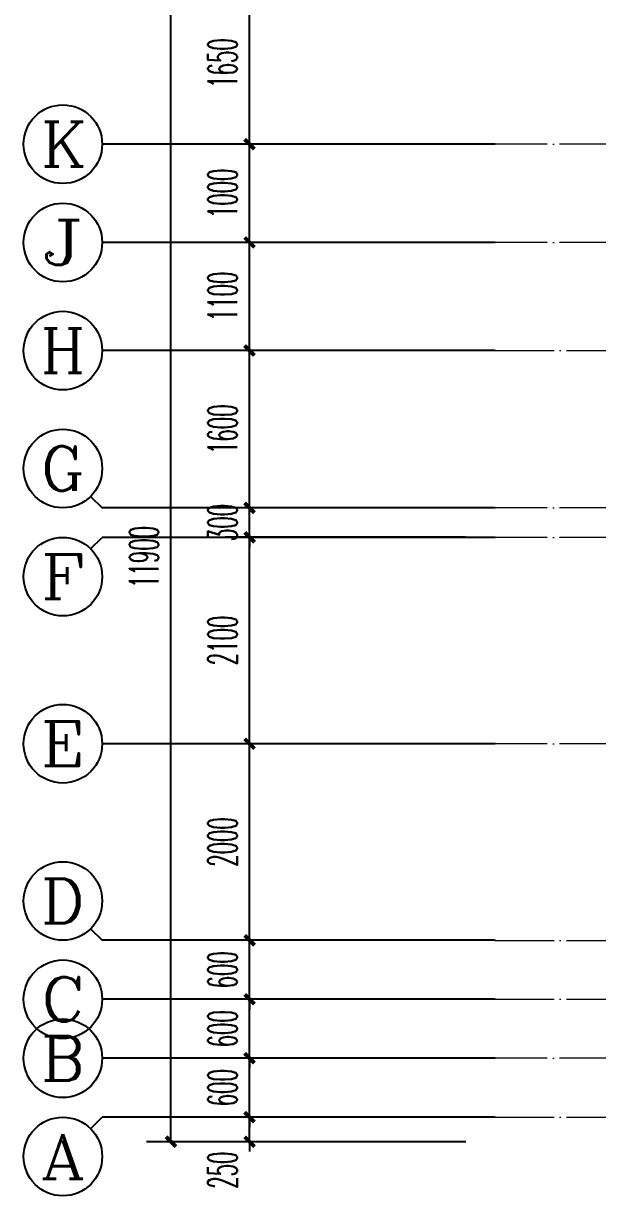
# Model space of a CAD drawing. Extents: x 27938 to 1042331, y -235042 to 1535213.
# Drawn here: x 675617 to 681458, y 363947 to 375951 of the extents above; entities that cross this region are included whole.
import ezdxf
from ezdxf.enums import TextEntityAlignment as Align

# ---------------------------------------------------------------- set-up
doc = ezdxf.new("R2010")
doc.units = 0
doc.header["$LTSCALE"] = 1000
doc.header["$MEASUREMENT"] = 0
doc.linetypes.add('DOTE', pattern=[2.42, 2, -0.2, 0.02, -0.2])
for name, color, linetype in [('3.5方案汇报，与郭总、侯月琴确定户型_t8$0$2020.03.04 -1安徽标准化洋房户型(UA）_t8_t8$0$看线', 154, 'Continuous'), ('AXIS', 3, 'Continuous'), ('AXIS_TEXT', 4, 'Continuous')]:
    doc.layers.add(name, color=color, linetype=linetype)
doc.layers.add('DOTE', color=19, linetype='DOTE', lineweight=9)
doc.styles.add('_TCH_AXIS', font='COMPLEX', dxfattribs={"bigfont": 'GBCBIG'})
doc.styles.add('_TCH_DIM_T3', font='SIMPLEX.shx', dxfattribs={"width": 0.494118, "bigfont": 'GBCBIG.shx'})
doc.styles.add('COMPLEX', font='COMPLEX')
doc.dimstyles.new('_TCH_ARCH&&100', dxfattribs={"dimtxt": 297.5, "dimasz": 100, "dimexe": 250, "dimexo": 300, "dimgap": 126.25, "dimtad": 1, "dimdec": 0, "dimzin": 0, "dimdsep": 46, "dimtxsty": '_TCH_DIM_T3', "dimblk": 'ARCHTICK', "dimcen": 0.09, "dimclrt": 4, "dimazin": 2, "dimtfac": 1, "dimtdec": 0, "dimtix": 1, "dimtmove": 2, "dimatfit": 3, "dimfxl": 1, "dimtolj": 1, "dimtzin": 0, "dimarcsym": 0})

# ---------------------------------------------------------------- blocks, each defined once
blk = doc.blocks.new('GFDGDGRDGRDG')
at = {"layer": 'DOTE', "linetype": 'DOTE', "ltscale": 0.3}
for p, q in [((626394, 372458), (573594, 372458)), ((626394, 371458), (573594, 371458)), ((573594, 370358), (626394, 370358)), ((626394, 368758), (573594, 368758)), ((626394, 368458), (573594, 368458)), ((626394, 366358), (573594, 366358)), ((573594, 364358), (626394, 364358)), ((573594, 363758), (626394, 363758)), ((626394, 363158), (573594, 363158)), ((573594, 362558), (626394, 362558))]:
    blk.add_line(p, q, dxfattribs=at)
blk = doc.blocks.new('_ArchTick')
at = {"color": 0, "linetype": 'ByBlock', "const_width": 0.4}
blk.add_lwpolyline([(-0.5, -0.5), (0.5, 0.5)], dxfattribs=at)
blk = doc.blocks.new('*D941')
at = {"layer": 'AXIS', "color": 0, "lineweight": -2}
for p, q in [((677917, 364824), (677917, 364924)), ((680117, 364824), (677667, 364824)), ((677917, 364574), (677917, 364824)), ((680117, 364574), (677667, 364574)), ((677917, 364574), (677917, 364474))]:
    blk.add_line(p, q, dxfattribs=at)
at = {"layer": 'Defpoints', "color": 0}
for p in [(677917, 364824), (680417, 364824), (680417, 364574)]:
    blk.add_point(p, dxfattribs=at)
at = {"layer": 'AXIS', "color": 0, "lineweight": -2, "xscale": 100, "yscale": 100, "zscale": 100}
for p, rotation in [((677917, 364824), 270), ((677917, 364574), 90)]:
    blk.add_blockref('_ArchTick', p, dxfattribs=dict(at, rotation=rotation))
at = {"layer": 'AXIS', "color": 4, "insert": (677642, 364285), "char_height": 297.5, "attachment_point": 5, "rotation": 90, "style": '_TCH_DIM_T3'}
blk.add_mtext('\\A1;250', dxfattribs=at)
blk = doc.blocks.new('*D942')
at = {"layer": 'AXIS', "color": 0, "lineweight": -2}
for p, q in [((677917, 365424), (677917, 365524)), ((680117, 365424), (677667, 365424)), ((677917, 364824), (677917, 365424)), ((680117, 364824), (677667, 364824)), ((677917, 364824), (677917, 364724))]:
    blk.add_line(p, q, dxfattribs=at)
at = {"layer": 'Defpoints', "color": 0}
for p in [(677917, 365424), (680417, 365424), (680417, 364824)]:
    blk.add_point(p, dxfattribs=at)
at = {"layer": 'AXIS', "color": 0, "lineweight": -2, "xscale": 100, "yscale": 100, "zscale": 100}
for p, rotation in [((677917, 365424), 270), ((677917, 364824), 90)]:
    blk.add_blockref('_ArchTick', p, dxfattribs=dict(at, rotation=rotation))
at = {"layer": 'AXIS', "color": 4, "insert": (677642, 365124), "char_height": 297.5, "attachment_point": 5, "rotation": 90, "style": '_TCH_DIM_T3'}
blk.add_mtext('\\A1;600', dxfattribs=at)
blk = doc.blocks.new('*D943')
at = {"layer": 'AXIS', "color": 0, "lineweight": -2}
for p, q in [((677917, 366024), (677917, 366124)), ((680117, 366024), (677667, 366024)), ((677917, 365424), (677917, 366024)), ((680117, 365424), (677667, 365424)), ((677917, 365424), (677917, 365324))]:
    blk.add_line(p, q, dxfattribs=at)
at = {"layer": 'Defpoints', "color": 0}
for p in [(677917, 366024), (680417, 366024), (680417, 365424)]:
    blk.add_point(p, dxfattribs=at)
at = {"layer": 'AXIS', "color": 0, "lineweight": -2, "xscale": 100, "yscale": 100, "zscale": 100}
for p, rotation in [((677917, 366024), 270), ((677917, 365424), 90)]:
    blk.add_blockref('_ArchTick', p, dxfattribs=dict(at, rotation=rotation))
at = {"layer": 'AXIS', "color": 4, "insert": (677642, 365724), "char_height": 297.5, "attachment_point": 5, "rotation": 90, "style": '_TCH_DIM_T3'}
blk.add_mtext('\\A1;600', dxfattribs=at)
blk = doc.blocks.new('*D944')
at = {"layer": 'AXIS', "color": 0, "lineweight": -2}
for p, q in [((677917, 366624), (677917, 366724)), ((680117, 366624), (677667, 366624)), ((677917, 366024), (677917, 366624)), ((680117, 366024), (677667, 366024)), ((677917, 366024), (677917, 365924))]:
    blk.add_line(p, q, dxfattribs=at)
at = {"layer": 'Defpoints', "color": 0}
for p in [(677917, 366624), (680417, 366624), (680417, 366024)]:
    blk.add_point(p, dxfattribs=at)
at = {"layer": 'AXIS', "color": 0, "lineweight": -2, "xscale": 100, "yscale": 100, "zscale": 100}
for p, rotation in [((677917, 366624), 270), ((677917, 366024), 90)]:
    blk.add_blockref('_ArchTick', p, dxfattribs=dict(at, rotation=rotation))
at = {"layer": 'AXIS', "color": 4, "insert": (677642, 366324), "char_height": 297.5, "attachment_point": 5, "rotation": 90, "style": '_TCH_DIM_T3'}
blk.add_mtext('\\A1;600', dxfattribs=at)
blk = doc.blocks.new('*D945')
at = {"layer": 'AXIS', "color": 0, "lineweight": -2}
for p, q in [((680117, 368624), (677667, 368624)), ((677917, 366624), (677917, 368624)), ((680117, 366624), (677667, 366624))]:
    blk.add_line(p, q, dxfattribs=at)
at = {"layer": 'Defpoints', "color": 0}
for p in [(677917, 368624), (680417, 368624), (680417, 366624)]:
    blk.add_point(p, dxfattribs=at)
at = {"layer": 'AXIS', "color": 0, "lineweight": -2, "xscale": 100, "yscale": 100, "zscale": 100}
for p, rotation in [((677917, 368624), 90), ((677917, 366624), 270)]:
    blk.add_blockref('_ArchTick', p, dxfattribs=dict(at, rotation=rotation))
at = {"layer": 'AXIS', "color": 4, "insert": (677642, 367624), "char_height": 297.5, "attachment_point": 5, "rotation": 90, "style": '_TCH_DIM_T3'}
blk.add_mtext('\\A1;2000', dxfattribs=at)
blk = doc.blocks.new('*D946')
at = {"layer": 'AXIS', "color": 0, "lineweight": -2}
for p, q in [((680117, 370724), (677667, 370724)), ((677917, 368624), (677917, 370724)), ((680117, 368624), (677667, 368624))]:
    blk.add_line(p, q, dxfattribs=at)
at = {"layer": 'Defpoints', "color": 0}
for p in [(677917, 370724), (680417, 370724), (680417, 368624)]:
    blk.add_point(p, dxfattribs=at)
at = {"layer": 'AXIS', "color": 0, "lineweight": -2, "xscale": 100, "yscale": 100, "zscale": 100}
for p, rotation in [((677917, 370724), 90), ((677917, 368624), 270)]:
    blk.add_blockref('_ArchTick', p, dxfattribs=dict(at, rotation=rotation))
at = {"layer": 'AXIS', "color": 4, "insert": (677642, 369674), "char_height": 297.5, "attachment_point": 5, "rotation": 90, "style": '_TCH_DIM_T3'}
blk.add_mtext('\\A1;2100', dxfattribs=at)
blk = doc.blocks.new('*D947')
at = {"layer": 'AXIS', "color": 0, "lineweight": -2}
for p, q in [((677917, 371024), (677917, 371124)), ((680117, 371024), (677667, 371024)), ((677917, 370724), (677917, 371024)), ((680117, 370724), (677667, 370724)), ((677917, 370724), (677917, 370624))]:
    blk.add_line(p, q, dxfattribs=at)
at = {"layer": 'Defpoints', "color": 0}
for p in [(677917, 371024), (680417, 371024), (680417, 370724)]:
    blk.add_point(p, dxfattribs=at)
at = {"layer": 'AXIS', "color": 0, "lineweight": -2, "xscale": 100, "yscale": 100, "zscale": 100}
for p, rotation in [((677917, 371024), 270), ((677917, 370724), 90)]:
    blk.add_blockref('_ArchTick', p, dxfattribs=dict(at, rotation=rotation))
at = {"layer": 'AXIS', "color": 4, "insert": (677642, 370874), "char_height": 297.5, "attachment_point": 5, "rotation": 90, "style": '_TCH_DIM_T3'}
blk.add_mtext('\\A1;300', dxfattribs=at)
blk = doc.blocks.new('*D948')
at = {"layer": 'AXIS', "color": 0, "lineweight": -2}
for p, q in [((680117, 372624), (677667, 372624)), ((677917, 371024), (677917, 372624)), ((680117, 371024), (677667, 371024))]:
    blk.add_line(p, q, dxfattribs=at)
at = {"layer": 'Defpoints', "color": 0}
for p in [(677917, 372624), (680417, 372624), (680417, 371024)]:
    blk.add_point(p, dxfattribs=at)
at = {"layer": 'AXIS', "color": 0, "lineweight": -2, "xscale": 100, "yscale": 100, "zscale": 100}
for p, rotation in [((677917, 372624), 90), ((677917, 371024), 270)]:
    blk.add_blockref('_ArchTick', p, dxfattribs=dict(at, rotation=rotation))
at = {"layer": 'AXIS', "color": 4, "insert": (677642, 371824), "char_height": 297.5, "attachment_point": 5, "rotation": 90, "style": '_TCH_DIM_T3'}
blk.add_mtext('\\A1;1600', dxfattribs=at)
blk = doc.blocks.new('*D949')
at = {"layer": 'AXIS', "color": 0, "lineweight": -2}
for p, q in [((680117, 373724), (677667, 373724)), ((677917, 372624), (677917, 373724)), ((680117, 372624), (677667, 372624))]:
    blk.add_line(p, q, dxfattribs=at)
at = {"layer": 'Defpoints', "color": 0}
for p in [(677917, 373724), (680417, 373724), (680417, 372624)]:
    blk.add_point(p, dxfattribs=at)
at = {"layer": 'AXIS', "color": 0, "lineweight": -2, "xscale": 100, "yscale": 100, "zscale": 100}
for p, rotation in [((677917, 373724), 90), ((677917, 372624), 270)]:
    blk.add_blockref('_ArchTick', p, dxfattribs=dict(at, rotation=rotation))
at = {"layer": 'AXIS', "color": 4, "insert": (677642, 373174), "char_height": 297.5, "attachment_point": 5, "rotation": 90, "style": '_TCH_DIM_T3'}
blk.add_mtext('\\A1;1100', dxfattribs=at)
blk = doc.blocks.new('*D950')
at = {"layer": 'AXIS', "color": 0, "lineweight": -2}
for p, q in [((680117, 374724), (677667, 374724)), ((677917, 373724), (677917, 374724)), ((680117, 373724), (677667, 373724))]:
    blk.add_line(p, q, dxfattribs=at)
at = {"layer": 'Defpoints', "color": 0}
for p in [(677917, 374724), (680417, 374724), (680417, 373724)]:
    blk.add_point(p, dxfattribs=at)
at = {"layer": 'AXIS', "color": 0, "lineweight": -2, "xscale": 100, "yscale": 100, "zscale": 100}
for p, rotation in [((677917, 374724), 90), ((677917, 373724), 270)]:
    blk.add_blockref('_ArchTick', p, dxfattribs=dict(at, rotation=rotation))
at = {"layer": 'AXIS', "color": 4, "insert": (677642, 374224), "char_height": 297.5, "attachment_point": 5, "rotation": 90, "style": '_TCH_DIM_T3'}
blk.add_mtext('\\A1;1000', dxfattribs=at)
blk = doc.blocks.new('*D951')
at = {"layer": 'AXIS', "color": 0, "lineweight": -2}
for p, q in [((680117, 376374), (677667, 376374)), ((677917, 374724), (677917, 376374)), ((680117, 374724), (677667, 374724))]:
    blk.add_line(p, q, dxfattribs=at)
at = {"layer": 'Defpoints', "color": 0}
for p in [(677917, 376374), (680417, 376374), (680417, 374724)]:
    blk.add_point(p, dxfattribs=at)
at = {"layer": 'AXIS', "color": 0, "lineweight": -2, "xscale": 100, "yscale": 100, "zscale": 100}
for p, rotation in [((677917, 376374), 90), ((677917, 374724), 270)]:
    blk.add_blockref('_ArchTick', p, dxfattribs=dict(at, rotation=rotation))
at = {"layer": 'AXIS', "color": 4, "insert": (677642, 375549), "char_height": 297.5, "attachment_point": 5, "rotation": 90, "style": '_TCH_DIM_T3'}
blk.add_mtext('\\A1;1650', dxfattribs=at)
blk = doc.blocks.new('*D953')
at = {"layer": 'AXIS', "color": 0, "lineweight": -2}
for p, q in [((680117, 376474), (676867, 376474)), ((677117, 364574), (677117, 376474)), ((680117, 364574), (676867, 364574))]:
    blk.add_line(p, q, dxfattribs=at)
at = {"layer": 'Defpoints', "color": 0}
for p in [(677117, 376474), (680417, 376474), (680417, 364574)]:
    blk.add_point(p, dxfattribs=at)
at = {"layer": 'AXIS', "color": 0, "lineweight": -2, "xscale": 100, "yscale": 100, "zscale": 100}
for p, rotation in [((677117, 376474), 90), ((677117, 364574), 270)]:
    blk.add_blockref('_ArchTick', p, dxfattribs=dict(at, rotation=rotation))
at = {"layer": 'AXIS', "color": 4, "insert": (676842, 370524), "char_height": 297.5, "attachment_point": 5, "rotation": 90, "style": '_TCH_DIM_T3'}
blk.add_mtext('\\A1;11900', dxfattribs=at)
blk = doc.blocks.new('_AXISO')
blk.add_circle((0, 0), 0.5)
at = {"layer": 'AXIS_TEXT', "style": 'COMPLEX', "width": 1.041667}
blk.add_attdef('A', text='', height=0.56, dxfattribs=at).set_placement((-0.25, -0.28), (0.25, -0.28), align=Align.FIT)

msp = doc.modelspace()

# ---------------------------------------------------------------- linework, layer by layer
at = {"layer": 'AXIS'}
for p, q in [((680416.6, 374723.7), (676416.6, 374723.7)), ((680416.6, 373723.7), (676416.6, 373723.7)), ((680416.6, 372623.7), (676416.6, 372623.7)), ((676299.4, 371140.9), (676416.6, 371023.7)), ((680416.6, 371023.7), (676416.6, 371023.7)), ((676299.4, 370606.6), (676416.6, 370723.7)), ((680416.6, 370723.7), (676416.6, 370723.7)), ((680416.6, 368623.7), (676416.6, 368623.7)), ((676299.4, 366740.9), (676416.6, 366623.7)), ((680416.6, 366623.7), (676416.6, 366623.7)), ((680416.6, 366023.7), (676416.6, 366023.7)), ((680416.6, 365423.7), (676416.6, 365423.7)), ((676299.4, 364706.6), (676416.6, 364823.7)), ((680416.6, 364823.7), (676416.6, 364823.7))]:
    msp.add_line(p, q, dxfattribs=at)

# ---------------------------------------------------------------- block references
at = {"layer": '3.5方案汇报，与郭总、侯月琴确定户型_t8$0$2020.03.04 -1安徽标准化洋房户型(UA）_t8_t8$0$看线', "ltscale": 10}
msp.add_blockref('GFDGDGRDGRDG', (106822.9, 2265.4), dxfattribs=at)
at = {"layer": 'AXIS'}
ref = msp.add_blockref('_AXISO', (676016.6, 374723.7), dxfattribs=dict(at, xscale=800, yscale=800, zscale=800))
ref.add_attrib('A', 'K', dxfattribs={"layer": 'AXIS_TEXT', "height": 452.5, "style": '_TCH_AXIS', "width": 1.105263}).set_placement((675790.3, 374497.5), (676242.9, 374497.5), align=Align.FIT)
ref = msp.add_blockref('_AXISO', (676016.6, 373723.7), dxfattribs=dict(at, xscale=800, yscale=800, zscale=800))
ref.add_attrib('A', 'J', dxfattribs={"layer": 'AXIS_TEXT', "height": 452.5, "style": '_TCH_AXIS', "width": 1.909091}).set_placement((675790.3, 373497.5), (676242.9, 373497.5), align=Align.FIT)
ref = msp.add_blockref('_AXISO', (676016.6, 372623.7), dxfattribs=dict(at, xscale=800, yscale=800, zscale=800))
ref.add_attrib('A', 'H', dxfattribs={"layer": 'AXIS_TEXT', "height": 452.5, "style": '_TCH_AXIS', "width": 1.05}).set_placement((675790.3, 372397.5), (676242.9, 372397.5), align=Align.FIT)
ref = msp.add_blockref('_AXISO', (676016.6, 371423.7), dxfattribs=dict(at, xscale=800, yscale=800, zscale=800))
ref.add_attrib('A', 'G', dxfattribs={"layer": 'AXIS_TEXT', "height": 452.5, "style": '_TCH_AXIS', "width": 1.166667}).set_placement((675790.3, 371197.5), (676242.9, 371197.5), align=Align.FIT)
ref = msp.add_blockref('_AXISO', (676016.6, 370323.7), dxfattribs=dict(at, xscale=800, yscale=800, zscale=800))
ref.add_attrib('A', 'F', dxfattribs={"layer": 'AXIS_TEXT', "height": 452.5, "style": '_TCH_AXIS', "width": 1.3125}).set_placement((675790.3, 370097.5), (676242.9, 370097.5), align=Align.FIT)
ref = msp.add_blockref('_AXISO', (676016.6, 368623.7), dxfattribs=dict(at, xscale=800, yscale=800, zscale=800))
ref.add_attrib('A', 'E', dxfattribs={"layer": 'AXIS_TEXT', "height": 452.5, "style": '_TCH_AXIS', "width": 1.3125}).set_placement((675790.3, 368397.5), (676242.9, 368397.5), align=Align.FIT)
ref = msp.add_blockref('_AXISO', (676016.6, 367023.7), dxfattribs=dict(at, xscale=800, yscale=800, zscale=800))
ref.add_attrib('A', 'D', dxfattribs={"layer": 'AXIS_TEXT', "height": 452.5, "style": '_TCH_AXIS', "width": 1.235294}).set_placement((675790.3, 366797.5), (676242.9, 366797.5), align=Align.FIT)
ref = msp.add_blockref('_AXISO', (676016.6, 366023.7), dxfattribs=dict(at, xscale=800, yscale=800, zscale=800))
ref.add_attrib('A', 'C', dxfattribs={"layer": 'AXIS_TEXT', "height": 452.5, "style": '_TCH_AXIS', "width": 1.4}).set_placement((675790.3, 365797.5), (676242.9, 365797.5), align=Align.FIT)
ref = msp.add_blockref('_AXISO', (676016.6, 365423.7), dxfattribs=dict(at, xscale=800, yscale=800, zscale=800))
ref.add_attrib('A', 'B', dxfattribs={"layer": 'AXIS_TEXT', "height": 452.5, "style": '_TCH_AXIS', "width": 1.235294}).set_placement((675790.3, 365197.5), (676242.9, 365197.5), align=Align.FIT)
ref = msp.add_blockref('_AXISO', (676016.6, 364423.7), dxfattribs=dict(at, xscale=800, yscale=800, zscale=800))
ref.add_attrib('A', 'A', dxfattribs={"layer": 'AXIS_TEXT', "height": 452.5, "style": '_TCH_AXIS', "width": 1.166667}).set_placement((675790.3, 364197.5), (676242.9, 364197.5), align=Align.FIT)

# ---------------------------------------------------------------- dimensions: what is measured, and where the dimension line sits
for p1, p2, distance, picture, middle in [((680416.6, 364573.7), (680416.6, 376473.7), 3300, '*D953', (676841.6, 370523.7)), ((680416.6, 374723.7), (680416.6, 376373.7), 2500, '*D951', (677641.6, 375548.7)), ((680416.6, 373723.7), (680416.6, 374723.7), 2500, '*D950', (677641.6, 374223.7)), ((680416.6, 372623.7), (680416.6, 373723.7), 2500, '*D949', (677641.6, 373173.7)), ((680416.6, 371023.7), (680416.6, 372623.7), 2500, '*D948', (677641.6, 371823.7)), ((680416.6, 370723.7), (680416.6, 371023.7), 2500, '*D947', (677641.6, 370873.7)), ((680416.6, 368623.7), (680416.6, 370723.7), 2500, '*D946', (677641.6, 369673.7)), ((680416.6, 366623.7), (680416.6, 368623.7), 2500, '*D945', (677641.6, 367623.7)), ((680416.6, 366023.7), (680416.6, 366623.7), 2500, '*D944', (677641.6, 366323.7)), ((680416.6, 365423.7), (680416.6, 366023.7), 2500, '*D943', (677641.6, 365723.7)), ((680416.6, 364823.7), (680416.6, 365423.7), 2500, '*D942', (677641.6, 365123.7))]:
    dim = msp.add_aligned_dim(p1=p1, p2=p2, distance=distance, dimstyle='_TCH_ARCH&&100', dxfattribs=at)
    dim.commit()
    dim.dimension.update_dxf_attribs({"geometry": picture, "text_midpoint": middle})
dim = msp.add_linear_dim(base=(677916.6, 364823.7), p1=(680416.6, 364573.7), p2=(680416.6, 364823.7), angle=90, dimstyle='_TCH_ARCH&&100', dxfattribs=at)
dim.commit()
dim.dimension.update_dxf_attribs({"geometry": '*D941', "text_midpoint": (677641.6, 364284.7), "dimtype": 129})

doc.saveas('drawing.dxf')
